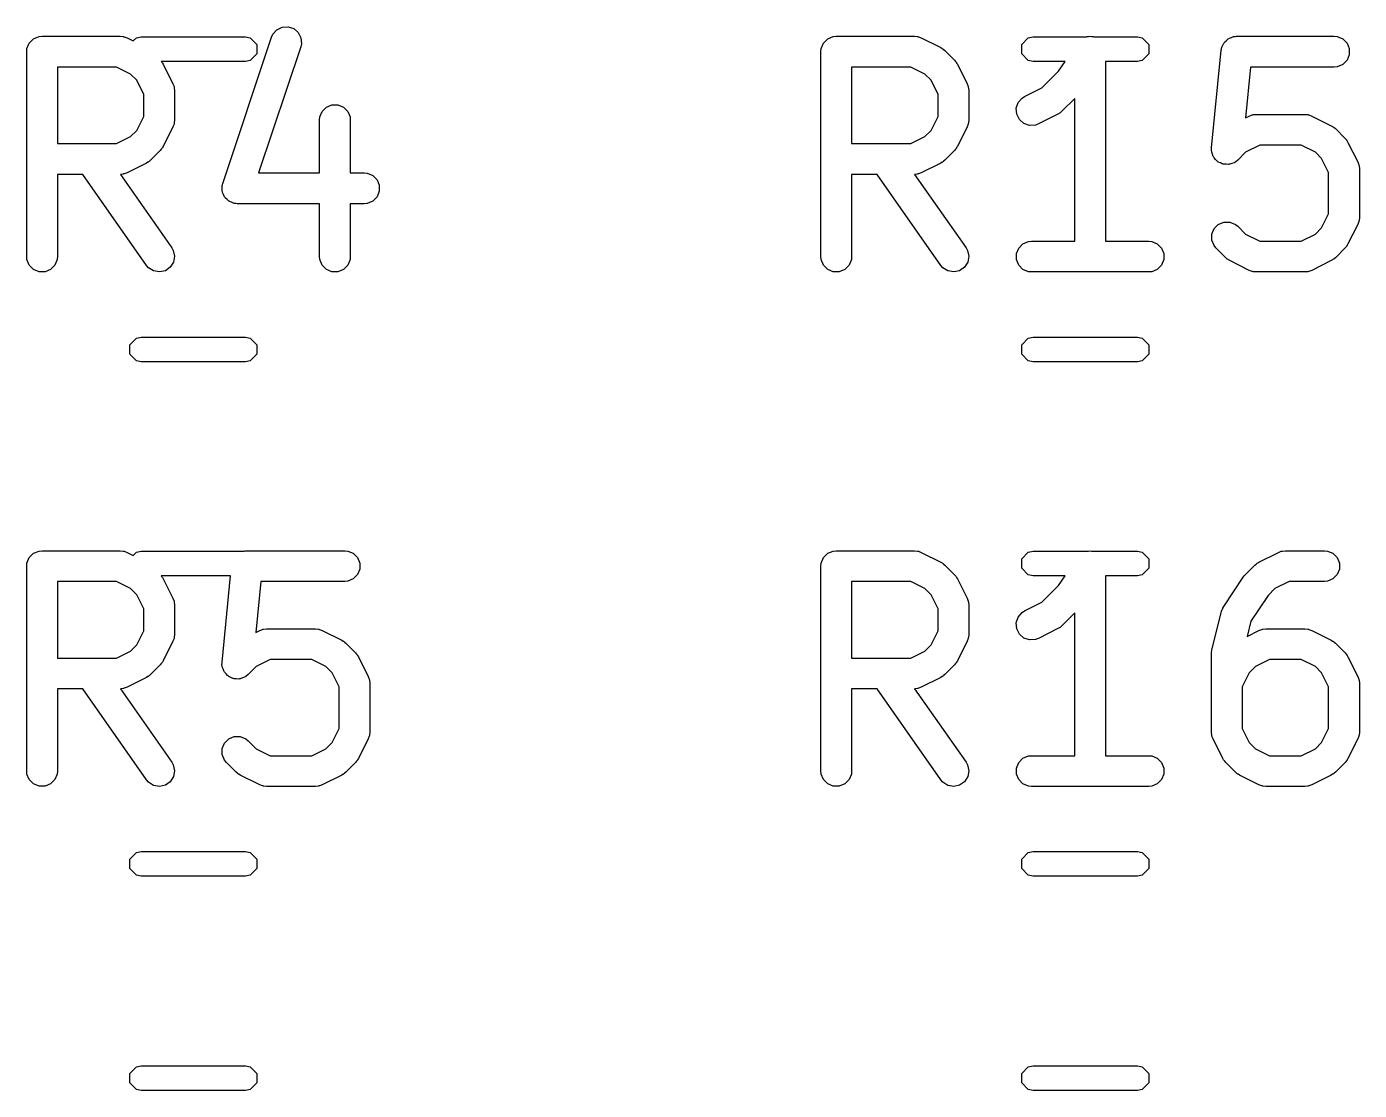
# Model space of a CAD drawing. Header units: inches. Extents: x 5.9 to 18, y -6.3 to -1.5.
# Drawn here: x 8.6894 to 8.9454, y -3.1859 to -2.9816 of the extents above; entities that cross this region are included whole.
import ezdxf

# ---------------------------------------------------------------- set-up
doc = ezdxf.new("R2010")
doc.units = ezdxf.units.IN
doc.header["$MEASUREMENT"] = 0
doc.layers.add('F.Silkscreen', color=41, linetype='CONTINUOUS', true_color=0xf2eda1)

msp = doc.modelspace()

# ---------------------------------------------------------------- linework, layer by layer
at = {"layer": 'F.Silkscreen', "linetype": 'CONTINUOUS'}
for p, q in [((8.69076, -2.98396), (8.69182, -2.98351)), ((8.69182, -2.98351), (8.6924, -2.98346)), ((8.6924, -2.98346), (8.7074, -2.98346)), ((8.7074, -2.98346), (8.70797, -2.98351)), ((8.70797, -2.98351), (8.70807, -2.98355)), ((8.70807, -2.98355), (8.70818, -2.98356)), ((8.70818, -2.98356), (8.70872, -2.98377)), ((8.70872, -2.98377), (8.7099, -2.98436)), ((8.7099, -2.98436), (8.71052, -2.98374)), ((8.71052, -2.98374), (8.71143, -2.98356)), ((8.71143, -2.98356), (8.73149, -2.98356)), ((8.72709, -3.01172), (8.73647, -2.9836)), ((8.73149, -2.98356), (8.73239, -2.98374)), ((8.73239, -2.98374), (8.73367, -2.98502)), ((8.73647, -2.9836), (8.7367, -2.98307)), ((8.7367, -2.98307), (8.73746, -2.9822)), ((8.73746, -2.9822), (8.73849, -2.98169)), ((8.73849, -2.98169), (8.73964, -2.98161)), ((8.73964, -2.98161), (8.74073, -2.98197)), ((8.74073, -2.98197), (8.7416, -2.98273)), ((8.7416, -2.98273), (8.74211, -2.98376)), ((8.74211, -2.98376), (8.7422, -2.9849)), ((8.84327, -2.98396), (8.84433, -2.98351)), ((8.84433, -2.98351), (8.84491, -2.98346)), ((8.84491, -2.98346), (8.85991, -2.98346)), ((8.85991, -2.98346), (8.86048, -2.98351)), ((8.86048, -2.98351), (8.86058, -2.98355)), ((8.86058, -2.98355), (8.86069, -2.98356)), ((8.86069, -2.98356), (8.86123, -2.98377)), ((8.86123, -2.98377), (8.86498, -2.98564)), ((8.88051, -2.98502), (8.88178, -2.98374)), ((8.88178, -2.98374), (8.88269, -2.98356)), ((8.88269, -2.98356), (8.89296, -2.98356)), ((8.89296, -2.98356), (8.89308, -2.98351)), ((8.89308, -2.98351), (8.89337, -2.98351)), ((8.89337, -2.98351), (8.89365, -2.98346)), ((8.89365, -2.98346), (8.89394, -2.98351)), ((8.89394, -2.98351), (8.89423, -2.98351)), ((8.89423, -2.98351), (8.89435, -2.98356)), ((8.89435, -2.98356), (8.90275, -2.98356)), ((8.90275, -2.98356), (8.90365, -2.98374)), ((8.90365, -2.98374), (8.90493, -2.98502)), ((8.92027, -2.9839), (8.92039, -2.9838)), ((8.92039, -2.9838), (8.9208, -2.98368)), ((8.9208, -2.98368), (8.9212, -2.98351)), ((8.9212, -2.98351), (8.92142, -2.98349)), ((8.92142, -2.98349), (8.92149, -2.98347)), ((8.92149, -2.98347), (8.92156, -2.98348)), ((8.92156, -2.98348), (8.92178, -2.98346)), ((8.92178, -2.98346), (8.94052, -2.98346)), ((8.94052, -2.98346), (8.9411, -2.98351)), ((8.9411, -2.98351), (8.94216, -2.98396)), ((8.68945, -2.98641), (8.6895, -2.98583)), ((8.68945, -3.02578), (8.68945, -2.98641)), ((8.6895, -2.98583), (8.68994, -2.98477)), ((8.68994, -2.98477), (8.69076, -2.98396)), ((8.73367, -2.98502), (8.73367, -2.98683)), ((8.74207, -2.98547), (8.73399, -3.0097)), ((8.7422, -2.9849), (8.74207, -2.98547)), ((8.84196, -2.98641), (8.84201, -2.98583)), ((8.84196, -3.02578), (8.84196, -2.98641)), ((8.84201, -2.98583), (8.84245, -2.98477)), ((8.84245, -2.98477), (8.84327, -2.98396)), ((8.86498, -2.98564), (8.86523, -2.9858)), ((8.86523, -2.9858), (8.8653, -2.98583)), ((8.8653, -2.98583), (8.86538, -2.9859)), ((8.86538, -2.9859), (8.86547, -2.98595)), ((8.86547, -2.98595), (8.86552, -2.98601)), ((8.86552, -2.98601), (8.86575, -2.9862)), ((8.86575, -2.9862), (8.86762, -2.98807)), ((8.88051, -2.98683), (8.88051, -2.98502)), ((8.90493, -2.98502), (8.90493, -2.98683)), ((8.91696, -3.00486), (8.91884, -2.98612)), ((8.91884, -2.98612), (8.91888, -2.98591)), ((8.91888, -2.98583), (8.91891, -2.98577)), ((8.91888, -2.98591), (8.91888, -2.98583)), ((8.91891, -2.98577), (8.91895, -2.98555)), ((8.91895, -2.98555), (8.91916, -2.98517)), ((8.91916, -2.98517), (8.91932, -2.98477)), ((8.91932, -2.98477), (8.91943, -2.98466)), ((8.91943, -2.98466), (8.9195, -2.98453)), ((8.9195, -2.98453), (8.91983, -2.98426)), ((8.91983, -2.98426), (8.92013, -2.98396)), ((8.92013, -2.98396), (8.92027, -2.9839)), ((8.94216, -2.98396), (8.94298, -2.98477)), ((8.94298, -2.98477), (8.94342, -2.98583)), ((8.94342, -2.98583), (8.94342, -2.98699)), ((8.73149, -2.98829), (8.71529, -2.98829)), ((8.71529, -2.98829), (8.71529, -2.9883)), ((8.71529, -2.9883), (8.71535, -2.98835)), ((8.71535, -2.98835), (8.71541, -2.98844)), ((8.71541, -2.98844), (8.71548, -2.98852)), ((8.71548, -2.98852), (8.71551, -2.98859)), ((8.71551, -2.98859), (8.71566, -2.98884)), ((8.71566, -2.98884), (8.71754, -2.99259)), ((8.73239, -2.98811), (8.73149, -2.98829)), ((8.73367, -2.98683), (8.73239, -2.98811)), ((8.86762, -2.98807), (8.86781, -2.9883)), ((8.86781, -2.9883), (8.86787, -2.98835)), ((8.86787, -2.98835), (8.86792, -2.98844)), ((8.86792, -2.98844), (8.86799, -2.98852)), ((8.86799, -2.98852), (8.86802, -2.98859)), ((8.86802, -2.98859), (8.86817, -2.98884)), ((8.86817, -2.98884), (8.87005, -2.99259)), ((8.88178, -2.98811), (8.88051, -2.98683)), ((8.88269, -2.98829), (8.88178, -2.98811)), ((8.88885, -2.98829), (8.88269, -2.98829)), ((8.88761, -2.99015), (8.88885, -2.98829)), ((8.90275, -2.98829), (8.89661, -2.98829)), ((8.89661, -2.98829), (8.89661, -3.02283)), ((8.90365, -2.98811), (8.90275, -2.98829)), ((8.90493, -2.98683), (8.90365, -2.98811)), ((8.94216, -2.98887), (8.9411, -2.98931)), ((8.94298, -2.98805), (8.94216, -2.98887)), ((8.94342, -2.98699), (8.94298, -2.98805)), ((8.7067, -2.98936), (8.69535, -2.98936)), ((8.69535, -2.98936), (8.69535, -3.00408)), ((8.7094, -2.99071), (8.7067, -2.98936)), ((8.71059, -2.99191), (8.7094, -2.99071)), ((8.85921, -2.98936), (8.84786, -2.98936)), ((8.84786, -2.98936), (8.84786, -3.00408)), ((8.86191, -2.99071), (8.85921, -2.98936)), ((8.86311, -2.99191), (8.86191, -2.99071)), ((8.88441, -2.99336), (8.88761, -2.99015)), ((8.92445, -2.98936), (8.92347, -2.99913)), ((8.94052, -2.98936), (8.92445, -2.98936)), ((8.9411, -2.98931), (8.94052, -2.98936)), ((8.71194, -2.99461), (8.71059, -2.99191)), ((8.71754, -2.99259), (8.71774, -2.99313)), ((8.71774, -2.99313), (8.71775, -2.99324)), ((8.71775, -2.99324), (8.71779, -2.99333)), ((8.71779, -2.99333), (8.71785, -2.99391)), ((8.71785, -2.99391), (8.71785, -2.99953)), ((8.86445, -2.99461), (8.86311, -2.99191)), ((8.87005, -2.99259), (8.87026, -2.99313)), ((8.87026, -2.99313), (8.87026, -2.99324)), ((8.87026, -2.99324), (8.8703, -2.99333)), ((8.8703, -2.99333), (8.87036, -2.99391)), ((8.87036, -2.99391), (8.87036, -2.99953)), ((8.88108, -2.99502), (8.88441, -2.99336)), ((8.71194, -2.99884), (8.71194, -2.99461)), ((8.747, -2.99708), (8.74806, -2.99664)), ((8.74806, -2.99664), (8.74922, -2.99664)), ((8.74922, -2.99664), (8.75028, -2.99708)), ((8.86445, -2.99884), (8.86445, -2.99461)), ((8.87948, -2.99729), (8.87984, -2.9962)), ((8.87984, -2.9962), (8.88059, -2.99533)), ((8.88059, -2.99533), (8.88108, -2.99502)), ((8.8907, -2.99541), (8.88824, -2.99787)), ((8.8907, -3.02283), (8.8907, -2.99541)), ((8.71059, -3.00153), (8.71194, -2.99884)), ((8.74569, -2.99953), (8.74574, -2.99896)), ((8.74574, -2.99896), (8.74619, -2.99789)), ((8.74619, -2.99789), (8.747, -2.99708)), ((8.75028, -2.99708), (8.7511, -2.99789)), ((8.7511, -2.99789), (8.75154, -2.99896)), ((8.75154, -2.99896), (8.75159, -2.99953)), ((8.86311, -3.00153), (8.86445, -2.99884)), ((8.87956, -2.99844), (8.87948, -2.99729)), ((8.88007, -2.99947), (8.87956, -2.99844)), ((8.88748, -2.99843), (8.88373, -3.0003)), ((8.88772, -2.99827), (8.88748, -2.99843)), ((8.8878, -2.99824), (8.88772, -2.99827)), ((8.88788, -2.99817), (8.8878, -2.99824)), ((8.88797, -2.99812), (8.88788, -2.99817)), ((8.88802, -2.99806), (8.88797, -2.99812)), ((8.88824, -2.99787), (8.88802, -2.99806)), ((8.92347, -2.99913), (8.9242, -2.99877)), ((8.9242, -2.99877), (8.92474, -2.99856)), ((8.92474, -2.99856), (8.92485, -2.99855)), ((8.92485, -2.99855), (8.92495, -2.99851)), ((8.92495, -2.99851), (8.92552, -2.99846)), ((8.92552, -2.99846), (8.9349, -2.99846)), ((8.9349, -2.99846), (8.93547, -2.99851)), ((8.93547, -2.99851), (8.93557, -2.99855)), ((8.93557, -2.99855), (8.93568, -2.99856)), ((8.93568, -2.99856), (8.93622, -2.99877)), ((8.93622, -2.99877), (8.93997, -3.00064)), ((8.7094, -3.00273), (8.71059, -3.00153)), ((8.71754, -3.00085), (8.71566, -3.0046)), ((8.71774, -3.00031), (8.71754, -3.00085)), ((8.71775, -3.00021), (8.71774, -3.00031)), ((8.71779, -3.00011), (8.71775, -3.00021)), ((8.71785, -2.99953), (8.71779, -3.00011)), ((8.74569, -3.0097), (8.74569, -2.99953)), ((8.75159, -2.99953), (8.75159, -3.0097)), ((8.86191, -3.00273), (8.86311, -3.00153)), ((8.87005, -3.00085), (8.86817, -3.0046)), ((8.87026, -3.00031), (8.87005, -3.00085)), ((8.8703, -3.00011), (8.87026, -3.00021)), ((8.87026, -3.00021), (8.87026, -3.00031)), ((8.87036, -2.99953), (8.8703, -3.00011)), ((8.88094, -3.00022), (8.88007, -2.99947)), ((8.88204, -3.00059), (8.88094, -3.00022)), ((8.88319, -3.00051), (8.88204, -3.00059)), ((8.88373, -3.0003), (8.88319, -3.00051)), ((8.93997, -3.00064), (8.94022, -3.0008)), ((8.94022, -3.0008), (8.94029, -3.00083)), ((8.94029, -3.00083), (8.94037, -3.00089)), ((8.94037, -3.00089), (8.94046, -3.00095)), ((8.94046, -3.00095), (8.94051, -3.00101)), ((8.94051, -3.00101), (8.94074, -3.0012)), ((8.94074, -3.0012), (8.94261, -3.00307)), ((8.69535, -3.00408), (8.7067, -3.00408)), ((8.7067, -3.00408), (8.7094, -3.00273)), ((8.84786, -3.00408), (8.85921, -3.00408)), ((8.85921, -3.00408), (8.86191, -3.00273)), ((8.94261, -3.00307), (8.9428, -3.0033)), ((8.9428, -3.0033), (8.94286, -3.00335)), ((8.94286, -3.00335), (8.94291, -3.00344)), ((8.94291, -3.00344), (8.94298, -3.00352)), ((8.94298, -3.00352), (8.94301, -3.00359)), ((8.94301, -3.00359), (8.94316, -3.00384)), ((8.94316, -3.00384), (8.94504, -3.00759)), ((8.71511, -3.00537), (8.71323, -3.00725)), ((8.71529, -3.00514), (8.71511, -3.00537)), ((8.71535, -3.00509), (8.71529, -3.00514)), ((8.71541, -3.005), (8.71535, -3.00509)), ((8.71548, -3.00492), (8.71541, -3.005)), ((8.71551, -3.00485), (8.71548, -3.00492)), ((8.71566, -3.0046), (8.71551, -3.00485)), ((8.86762, -3.00537), (8.86575, -3.00725)), ((8.86781, -3.00514), (8.86762, -3.00537)), ((8.86787, -3.00509), (8.86781, -3.00514)), ((8.86792, -3.005), (8.86787, -3.00509)), ((8.86799, -3.00492), (8.86792, -3.005)), ((8.86802, -3.00485), (8.86799, -3.00492)), ((8.86817, -3.0046), (8.86802, -3.00485)), ((8.91696, -3.00544), (8.91696, -3.00486)), ((8.917, -3.00559), (8.91696, -3.00544)), ((8.917, -3.00573), (8.917, -3.00559)), ((8.91717, -3.00613), (8.917, -3.00573)), ((8.91729, -3.00655), (8.91717, -3.00613)), ((8.91739, -3.00666), (8.91729, -3.00655)), ((8.91745, -3.0068), (8.91739, -3.00666)), ((8.91775, -3.0071), (8.91745, -3.0068)), ((8.92352, -3.00571), (8.92199, -3.00725)), ((8.92622, -3.00436), (8.92352, -3.00571)), ((8.9342, -3.00436), (8.92622, -3.00436)), ((8.9369, -3.00571), (8.9342, -3.00436)), ((8.9381, -3.00691), (8.9369, -3.00571)), ((8.71247, -3.0078), (8.70872, -3.00967)), ((8.71271, -3.00764), (8.71247, -3.0078)), ((8.71279, -3.00761), (8.71271, -3.00764)), ((8.71287, -3.00755), (8.71279, -3.00761)), ((8.71296, -3.00749), (8.71287, -3.00755)), ((8.71301, -3.00743), (8.71296, -3.00749)), ((8.71323, -3.00725), (8.71301, -3.00743)), ((8.86498, -3.0078), (8.86123, -3.00967)), ((8.86523, -3.00764), (8.86498, -3.0078)), ((8.8653, -3.00761), (8.86523, -3.00764)), ((8.86538, -3.00755), (8.8653, -3.00761)), ((8.86547, -3.00749), (8.86538, -3.00755)), ((8.86552, -3.00743), (8.86547, -3.00749)), ((8.86575, -3.00725), (8.86552, -3.00743)), ((8.91802, -3.00744), (8.91775, -3.0071)), ((8.91815, -3.00751), (8.91802, -3.00744)), ((8.91826, -3.00761), (8.91815, -3.00751)), ((8.91866, -3.00778), (8.91826, -3.00761)), ((8.91904, -3.00798), (8.91866, -3.00778)), ((8.91919, -3.008), (8.91904, -3.00798)), ((8.91932, -3.00805), (8.91919, -3.008)), ((8.91976, -3.00805), (8.91932, -3.00805)), ((8.92019, -3.0081), (8.91976, -3.00805)), ((8.92033, -3.00805), (8.92019, -3.0081)), ((8.92048, -3.00805), (8.92033, -3.00805)), ((8.92088, -3.00789), (8.92048, -3.00805)), ((8.92129, -3.00776), (8.92088, -3.00789)), ((8.9214, -3.00767), (8.92129, -3.00776)), ((8.92154, -3.00761), (8.9214, -3.00767)), ((8.92199, -3.00725), (8.92154, -3.00761)), ((8.93945, -3.0096), (8.9381, -3.00691)), ((8.94504, -3.00759), (8.94525, -3.00813)), ((8.94525, -3.00813), (8.94525, -3.00823)), ((8.94525, -3.00823), (8.94529, -3.00833)), ((8.94529, -3.00833), (8.94535, -3.00891)), ((8.94535, -3.00891), (8.94535, -3.01828)), ((8.70023, -3.00999), (8.69535, -3.00999)), ((8.69535, -3.00999), (8.69535, -3.02578)), ((8.71248, -3.02747), (8.70023, -3.00999)), ((8.70797, -3.00993), (8.70744, -3.00998)), ((8.70744, -3.00998), (8.71731, -3.02409)), ((8.70807, -3.00989), (8.70797, -3.00993)), ((8.70818, -3.00988), (8.70807, -3.00989)), ((8.70872, -3.00967), (8.70818, -3.00988)), ((8.72703, -3.01201), (8.72709, -3.01172)), ((8.73399, -3.0097), (8.74569, -3.0097)), ((8.75159, -3.0097), (8.75427, -3.0097)), ((8.75427, -3.0097), (8.75484, -3.00976)), ((8.75484, -3.00976), (8.75591, -3.0102)), ((8.75591, -3.0102), (8.75672, -3.01102)), ((8.75672, -3.01102), (8.75716, -3.01208)), ((8.85275, -3.00999), (8.84786, -3.00999)), ((8.84786, -3.00999), (8.84786, -3.02578)), ((8.86499, -3.02747), (8.85275, -3.00999)), ((8.86048, -3.00993), (8.85995, -3.00998)), ((8.85995, -3.00998), (8.86983, -3.02409)), ((8.86058, -3.00989), (8.86048, -3.00993)), ((8.86069, -3.00988), (8.86058, -3.00989)), ((8.86123, -3.00967), (8.86069, -3.00988)), ((8.93945, -3.01758), (8.93945, -3.0096)), ((8.72696, -3.01229), (8.727, -3.01214)), ((8.727, -3.01276), (8.72696, -3.01229)), ((8.727, -3.01208), (8.72703, -3.01201)), ((8.727, -3.01214), (8.727, -3.01208)), ((8.727, -3.01323), (8.727, -3.01276)), ((8.72704, -3.01333), (8.727, -3.01323)), ((8.72705, -3.01344), (8.72704, -3.01333)), ((8.72726, -3.01386), (8.72705, -3.01344)), ((8.72744, -3.0143), (8.72726, -3.01386)), ((8.72751, -3.01437), (8.72744, -3.0143)), ((8.72756, -3.01447), (8.72751, -3.01437)), ((8.72792, -3.01478), (8.72756, -3.01447)), ((8.75672, -3.0143), (8.75591, -3.01511)), ((8.75716, -3.01323), (8.75672, -3.0143)), ((8.75716, -3.01208), (8.75716, -3.01323)), ((8.72825, -3.01511), (8.72792, -3.01478)), ((8.72835, -3.01515), (8.72825, -3.01511)), ((8.72843, -3.01522), (8.72835, -3.01515)), ((8.72888, -3.01537), (8.72843, -3.01522)), ((8.72932, -3.01555), (8.72888, -3.01537)), ((8.72947, -3.01557), (8.72932, -3.01555)), ((8.72952, -3.01559), (8.72947, -3.01557)), ((8.7296, -3.01558), (8.72952, -3.01559)), ((8.72989, -3.01561), (8.7296, -3.01558)), ((8.74569, -3.01561), (8.72989, -3.01561)), ((8.74569, -3.02578), (8.74569, -3.01561)), ((8.75427, -3.01561), (8.75159, -3.01561)), ((8.75159, -3.01561), (8.75159, -3.02578)), ((8.75484, -3.01555), (8.75427, -3.01561)), ((8.75591, -3.01511), (8.75484, -3.01555)), ((8.91745, -3.02039), (8.91826, -3.01958)), ((8.91826, -3.01958), (8.91932, -3.01913)), ((8.91932, -3.01913), (8.92048, -3.01913)), ((8.92048, -3.01913), (8.92154, -3.01958)), ((8.92154, -3.01958), (8.92199, -3.01994)), ((8.9381, -3.02028), (8.93945, -3.01758)), ((8.94504, -3.0196), (8.94316, -3.02335)), ((8.94525, -3.01906), (8.94504, -3.0196)), ((8.94529, -3.01886), (8.94525, -3.01896)), ((8.94525, -3.01896), (8.94525, -3.01906)), ((8.94535, -3.01828), (8.94529, -3.01886)), ((8.917, -3.02145), (8.91745, -3.02039)), ((8.917, -3.02261), (8.917, -3.02145)), ((8.92199, -3.01994), (8.92352, -3.02148)), ((8.92352, -3.02148), (8.92622, -3.02283)), ((8.9342, -3.02283), (8.9369, -3.02148)), ((8.9369, -3.02148), (8.9381, -3.02028)), ((8.71731, -3.02409), (8.7176, -3.02459)), ((8.7176, -3.02459), (8.71785, -3.02572)), ((8.86983, -3.02409), (8.87011, -3.02459)), ((8.87011, -3.02459), (8.87036, -3.02572)), ((8.87951, -3.0252), (8.87995, -3.02414)), ((8.87995, -3.02414), (8.88076, -3.02333)), ((8.88076, -3.02333), (8.88183, -3.02288)), ((8.88183, -3.02288), (8.88241, -3.02283)), ((8.88241, -3.02283), (8.8907, -3.02283)), ((8.89661, -3.02283), (8.9049, -3.02283)), ((8.9049, -3.02283), (8.90548, -3.02288)), ((8.90548, -3.02288), (8.90654, -3.02333)), ((8.90654, -3.02333), (8.90736, -3.02414)), ((8.90736, -3.02414), (8.9078, -3.0252)), ((8.91745, -3.02367), (8.917, -3.02261)), ((8.91781, -3.02412), (8.91745, -3.02367)), ((8.91969, -3.02599), (8.91781, -3.02412)), ((8.92622, -3.02283), (8.9342, -3.02283)), ((8.94261, -3.02412), (8.94074, -3.02599)), ((8.9428, -3.02389), (8.94261, -3.02412)), ((8.94286, -3.02384), (8.9428, -3.02389)), ((8.94291, -3.02375), (8.94286, -3.02384)), ((8.94298, -3.02367), (8.94291, -3.02375)), ((8.94301, -3.0236), (8.94298, -3.02367)), ((8.94316, -3.02335), (8.94301, -3.0236)), ((8.6895, -3.02636), (8.68945, -3.02578)), ((8.68994, -3.02742), (8.6895, -3.02636)), ((8.69529, -3.02636), (8.69485, -3.02742)), ((8.69535, -3.02578), (8.69529, -3.02636)), ((8.71765, -3.02685), (8.71703, -3.02782)), ((8.71785, -3.02572), (8.71765, -3.02685)), ((8.74574, -3.02636), (8.74569, -3.02578)), ((8.74619, -3.02742), (8.74574, -3.02636)), ((8.75154, -3.02636), (8.7511, -3.02742)), ((8.75159, -3.02578), (8.75154, -3.02636)), ((8.84201, -3.02636), (8.84196, -3.02578)), ((8.84245, -3.02742), (8.84201, -3.02636)), ((8.84781, -3.02636), (8.84737, -3.02742)), ((8.84786, -3.02578), (8.84781, -3.02636)), ((8.87016, -3.02685), (8.86954, -3.02782)), ((8.87036, -3.02572), (8.87016, -3.02685)), ((8.87951, -3.02636), (8.87951, -3.0252)), ((8.87995, -3.02742), (8.87951, -3.02636)), ((8.9078, -3.02636), (8.90736, -3.02742)), ((8.9078, -3.0252), (8.9078, -3.02636)), ((8.91991, -3.02618), (8.91969, -3.02599)), ((8.91996, -3.02624), (8.91991, -3.02618)), ((8.92005, -3.02629), (8.91996, -3.02624)), ((8.92013, -3.02636), (8.92005, -3.02629)), ((8.92021, -3.02639), (8.92013, -3.02636)), ((8.92045, -3.02655), (8.92021, -3.02639)), ((8.9242, -3.02842), (8.92045, -3.02655)), ((8.93997, -3.02655), (8.93622, -3.02842)), ((8.94022, -3.02639), (8.93997, -3.02655)), ((8.94029, -3.02636), (8.94022, -3.02639)), ((8.94037, -3.02629), (8.94029, -3.02636)), ((8.94046, -3.02624), (8.94037, -3.02629)), ((8.94051, -3.02618), (8.94046, -3.02624)), ((8.94074, -3.02599), (8.94051, -3.02618)), ((8.69076, -3.02824), (8.68994, -3.02742)), ((8.69182, -3.02868), (8.69076, -3.02824)), ((8.69297, -3.02868), (8.69182, -3.02868)), ((8.69404, -3.02824), (8.69297, -3.02868)), ((8.69485, -3.02742), (8.69404, -3.02824)), ((8.71285, -3.02791), (8.71248, -3.02747)), ((8.71382, -3.02853), (8.71285, -3.02791)), ((8.71496, -3.02873), (8.71382, -3.02853)), ((8.71608, -3.02848), (8.71496, -3.02873)), ((8.71703, -3.02782), (8.71608, -3.02848)), ((8.747, -3.02824), (8.74619, -3.02742)), ((8.74806, -3.02868), (8.747, -3.02824)), ((8.74922, -3.02868), (8.74806, -3.02868)), ((8.75028, -3.02824), (8.74922, -3.02868)), ((8.7511, -3.02742), (8.75028, -3.02824)), ((8.84327, -3.02824), (8.84245, -3.02742)), ((8.84433, -3.02868), (8.84327, -3.02824)), ((8.84549, -3.02868), (8.84433, -3.02868)), ((8.84655, -3.02824), (8.84549, -3.02868)), ((8.84737, -3.02742), (8.84655, -3.02824)), ((8.86537, -3.02791), (8.86499, -3.02747)), ((8.86634, -3.02853), (8.86537, -3.02791)), ((8.86747, -3.02873), (8.86634, -3.02853)), ((8.8686, -3.02848), (8.86747, -3.02873)), ((8.86954, -3.02782), (8.8686, -3.02848)), ((8.88076, -3.02824), (8.87995, -3.02742)), ((8.88183, -3.02868), (8.88076, -3.02824)), ((8.88241, -3.02873), (8.88183, -3.02868)), ((8.9049, -3.02873), (8.88241, -3.02873)), ((8.90548, -3.02868), (8.9049, -3.02873)), ((8.90654, -3.02824), (8.90548, -3.02868)), ((8.90736, -3.02742), (8.90654, -3.02824)), ((8.92474, -3.02863), (8.9242, -3.02842)), ((8.92485, -3.02864), (8.92474, -3.02863)), ((8.92495, -3.02868), (8.92485, -3.02864)), ((8.92552, -3.02873), (8.92495, -3.02868)), ((8.9349, -3.02873), (8.92552, -3.02873)), ((8.93547, -3.02868), (8.9349, -3.02873)), ((8.93557, -3.02864), (8.93547, -3.02868)), ((8.93568, -3.02863), (8.93557, -3.02864)), ((8.93622, -3.02842), (8.93568, -3.02863)), ((8.70925, -3.0427), (8.71052, -3.04142)), ((8.70925, -3.04451), (8.70925, -3.0427)), ((8.71052, -3.04142), (8.71143, -3.04124)), ((8.71143, -3.04124), (8.73149, -3.04124)), ((8.73149, -3.04124), (8.73239, -3.04142)), ((8.73239, -3.04142), (8.73367, -3.0427)), ((8.73367, -3.0427), (8.73367, -3.04451)), ((8.88051, -3.0427), (8.88178, -3.04142)), ((8.88051, -3.04451), (8.88051, -3.0427)), ((8.88178, -3.04142), (8.88269, -3.04124)), ((8.88269, -3.04124), (8.90275, -3.04124)), ((8.90275, -3.04124), (8.90365, -3.04142)), ((8.90365, -3.04142), (8.90493, -3.0427)), ((8.90493, -3.0427), (8.90493, -3.04451)), ((8.71052, -3.04578), (8.70925, -3.04451)), ((8.73367, -3.04451), (8.73239, -3.04578)), ((8.88178, -3.04578), (8.88051, -3.04451)), ((8.90493, -3.04451), (8.90365, -3.04578)), ((8.71143, -3.04596), (8.71052, -3.04578)), ((8.73149, -3.04596), (8.71143, -3.04596)), ((8.73239, -3.04578), (8.73149, -3.04596)), ((8.88269, -3.04596), (8.88178, -3.04578)), ((8.90275, -3.04596), (8.88269, -3.04596)), ((8.90365, -3.04578), (8.90275, -3.04596)), ((8.6895, -3.08465), (8.68994, -3.08359)), ((8.68994, -3.08359), (8.69076, -3.08277)), ((8.69076, -3.08277), (8.69182, -3.08233)), ((8.69182, -3.08233), (8.6924, -3.08228)), ((8.6924, -3.08228), (8.7074, -3.08228)), ((8.7074, -3.08228), (8.70797, -3.08233)), ((8.70797, -3.08233), (8.70807, -3.08237)), ((8.70807, -3.08237), (8.70818, -3.08238)), ((8.70818, -3.08238), (8.70872, -3.08259)), ((8.70872, -3.08259), (8.7099, -3.08318)), ((8.7099, -3.08318), (8.71052, -3.08256)), ((8.71052, -3.08256), (8.71143, -3.08238)), ((8.71143, -3.08238), (8.73107, -3.08238)), ((8.73107, -3.08238), (8.73119, -3.08233)), ((8.73119, -3.08233), (8.73141, -3.08231)), ((8.73141, -3.08231), (8.73148, -3.08229)), ((8.73148, -3.08229), (8.73155, -3.0823)), ((8.73155, -3.0823), (8.73177, -3.08228)), ((8.73177, -3.08228), (8.75052, -3.08228)), ((8.75052, -3.08228), (8.75109, -3.08233)), ((8.75109, -3.08233), (8.75216, -3.08277)), ((8.75216, -3.08277), (8.75297, -3.08359)), ((8.75297, -3.08359), (8.75341, -3.08465)), ((8.84201, -3.08465), (8.84245, -3.08359)), ((8.84245, -3.08359), (8.84327, -3.08277)), ((8.84327, -3.08277), (8.84433, -3.08233)), ((8.84433, -3.08233), (8.84491, -3.08228)), ((8.84491, -3.08228), (8.85991, -3.08228)), ((8.85991, -3.08228), (8.86048, -3.08233)), ((8.86048, -3.08233), (8.86058, -3.08237)), ((8.86058, -3.08237), (8.86069, -3.08238)), ((8.86069, -3.08238), (8.86123, -3.08259)), ((8.86123, -3.08259), (8.86498, -3.08446)), ((8.88051, -3.08384), (8.88178, -3.08256)), ((8.88178, -3.08256), (8.88269, -3.08238)), ((8.88269, -3.08238), (8.89296, -3.08238)), ((8.89296, -3.08238), (8.89308, -3.08233)), ((8.89308, -3.08233), (8.89337, -3.08233)), ((8.89337, -3.08233), (8.89365, -3.08228)), ((8.89365, -3.08228), (8.89394, -3.08233)), ((8.89394, -3.08233), (8.89423, -3.08233)), ((8.89423, -3.08233), (8.89435, -3.08238)), ((8.89435, -3.08238), (8.90275, -3.08238)), ((8.90275, -3.08238), (8.90365, -3.08256)), ((8.90365, -3.08256), (8.90493, -3.08384)), ((8.92608, -3.08446), (8.92983, -3.08259)), ((8.92983, -3.08259), (8.93037, -3.08238)), ((8.93037, -3.08238), (8.93048, -3.08237)), ((8.93048, -3.08237), (8.93057, -3.08233)), ((8.93057, -3.08233), (8.93115, -3.08228)), ((8.93115, -3.08228), (8.93865, -3.08228)), ((8.93865, -3.08228), (8.93922, -3.08233)), ((8.93922, -3.08233), (8.94029, -3.08277)), ((8.94029, -3.08277), (8.9411, -3.08359)), ((8.9411, -3.08359), (8.94154, -3.08465)), ((8.68945, -3.08523), (8.6895, -3.08465)), ((8.68945, -3.1246), (8.68945, -3.08523)), ((8.75341, -3.08581), (8.75297, -3.08687)), ((8.75341, -3.08465), (8.75341, -3.08581)), ((8.84196, -3.08523), (8.84201, -3.08465)), ((8.84196, -3.1246), (8.84196, -3.08523)), ((8.86498, -3.08446), (8.86523, -3.08462)), ((8.86523, -3.08462), (8.8653, -3.08465)), ((8.8653, -3.08465), (8.86538, -3.08472)), ((8.86538, -3.08472), (8.86547, -3.08477)), ((8.86547, -3.08477), (8.86552, -3.08483)), ((8.86552, -3.08483), (8.86575, -3.08502)), ((8.86575, -3.08502), (8.86762, -3.08689)), ((8.88051, -3.08565), (8.88051, -3.08384)), ((8.88178, -3.08693), (8.88051, -3.08565)), ((8.90493, -3.08565), (8.90365, -3.08693)), ((8.90493, -3.08384), (8.90493, -3.08565)), ((8.92344, -3.08689), (8.92531, -3.08502)), ((8.92531, -3.08502), (8.92554, -3.08483)), ((8.92554, -3.08483), (8.92559, -3.08477)), ((8.92559, -3.08477), (8.92568, -3.08472)), ((8.92568, -3.08472), (8.92576, -3.08465)), ((8.92576, -3.08465), (8.92583, -3.08462)), ((8.92583, -3.08462), (8.92608, -3.08446)), ((8.94154, -3.08581), (8.9411, -3.08687)), ((8.94154, -3.08465), (8.94154, -3.08581)), ((8.7067, -3.08818), (8.69535, -3.08818)), ((8.69535, -3.08818), (8.69535, -3.1029)), ((8.7094, -3.08953), (8.7067, -3.08818)), ((8.72861, -3.08711), (8.71529, -3.08711)), ((8.71529, -3.08711), (8.71529, -3.08712)), ((8.71529, -3.08712), (8.71535, -3.08717)), ((8.71535, -3.08717), (8.71541, -3.08726)), ((8.71541, -3.08726), (8.71548, -3.08734)), ((8.71548, -3.08734), (8.71551, -3.08741)), ((8.71551, -3.08741), (8.71566, -3.08766)), ((8.71566, -3.08766), (8.71754, -3.09141)), ((8.72696, -3.10368), (8.72861, -3.08711)), ((8.73444, -3.08818), (8.73346, -3.09795)), ((8.75052, -3.08818), (8.73444, -3.08818)), ((8.75109, -3.08813), (8.75052, -3.08818)), ((8.75216, -3.08768), (8.75109, -3.08813)), ((8.75297, -3.08687), (8.75216, -3.08768)), ((8.85921, -3.08818), (8.84786, -3.08818)), ((8.84786, -3.08818), (8.84786, -3.1029)), ((8.86191, -3.08953), (8.85921, -3.08818)), ((8.86762, -3.08689), (8.86781, -3.08712)), ((8.86781, -3.08712), (8.86787, -3.08717)), ((8.86787, -3.08717), (8.86792, -3.08726)), ((8.86792, -3.08726), (8.86799, -3.08734)), ((8.86799, -3.08734), (8.86802, -3.08741)), ((8.86802, -3.08741), (8.86817, -3.08766)), ((8.86817, -3.08766), (8.87005, -3.09141)), ((8.88269, -3.08711), (8.88178, -3.08693)), ((8.88885, -3.08711), (8.88269, -3.08711)), ((8.88761, -3.08897), (8.88885, -3.08711)), ((8.90275, -3.08711), (8.89661, -3.08711)), ((8.89661, -3.08711), (8.89661, -3.12165)), ((8.90365, -3.08693), (8.90275, -3.08711)), ((8.91932, -3.09296), (8.92307, -3.08734)), ((8.92307, -3.08734), (8.92325, -3.08712)), ((8.92307, -3.08734), (8.92307, -3.08734)), ((8.92307, -3.08734), (8.92307, -3.08734)), ((8.92325, -3.08712), (8.92343, -3.08689)), ((8.92343, -3.08689), (8.92344, -3.08689)), ((8.92344, -3.08689), (8.92344, -3.08689)), ((8.93185, -3.08818), (8.92915, -3.08953)), ((8.93865, -3.08818), (8.93185, -3.08818)), ((8.93922, -3.08813), (8.93865, -3.08818)), ((8.94029, -3.08768), (8.93922, -3.08813)), ((8.9411, -3.08687), (8.94029, -3.08768)), ((8.71059, -3.09073), (8.7094, -3.08953)), ((8.71194, -3.09343), (8.71059, -3.09073)), ((8.86311, -3.09073), (8.86191, -3.08953)), ((8.86445, -3.09343), (8.86311, -3.09073)), ((8.88441, -3.09218), (8.88761, -3.08897)), ((8.92782, -3.09086), (8.92452, -3.09582)), ((8.92915, -3.08953), (8.92782, -3.09086)), ((8.71194, -3.09766), (8.71194, -3.09343)), ((8.71754, -3.09141), (8.71774, -3.09195)), ((8.71774, -3.09195), (8.71775, -3.09205)), ((8.71775, -3.09205), (8.71779, -3.09215)), ((8.71779, -3.09215), (8.71785, -3.09273)), ((8.71785, -3.09273), (8.71785, -3.09835)), ((8.86445, -3.09766), (8.86445, -3.09343)), ((8.87005, -3.09141), (8.87026, -3.09195)), ((8.87026, -3.09195), (8.87026, -3.09205)), ((8.87026, -3.09205), (8.8703, -3.09215)), ((8.8703, -3.09215), (8.87036, -3.09273)), ((8.87036, -3.09273), (8.87036, -3.09835)), ((8.88059, -3.09415), (8.88108, -3.09384)), ((8.88108, -3.09384), (8.88441, -3.09218)), ((8.91704, -3.10139), (8.91891, -3.09389)), ((8.91891, -3.09389), (8.91903, -3.09355)), ((8.91903, -3.09355), (8.91905, -3.09348)), ((8.91905, -3.09348), (8.91908, -3.09341)), ((8.91908, -3.09341), (8.91911, -3.09334)), ((8.91911, -3.09334), (8.91915, -3.09328)), ((8.91915, -3.09328), (8.91932, -3.09296)), ((8.87948, -3.09611), (8.87984, -3.09502)), ((8.87956, -3.09726), (8.87948, -3.09611)), ((8.87984, -3.09502), (8.88059, -3.09415)), ((8.8907, -3.09423), (8.88824, -3.09669)), ((8.8907, -3.12165), (8.8907, -3.09423)), ((8.92452, -3.09582), (8.92379, -3.09873)), ((8.71059, -3.10035), (8.71194, -3.09766)), ((8.71779, -3.09893), (8.71775, -3.09903)), ((8.71785, -3.09835), (8.71779, -3.09893)), ((8.73346, -3.09795), (8.7342, -3.09759)), ((8.7342, -3.09759), (8.73474, -3.09738)), ((8.73474, -3.09738), (8.73484, -3.09737)), ((8.73484, -3.09737), (8.73494, -3.09733)), ((8.73494, -3.09733), (8.73552, -3.09727)), ((8.73552, -3.09727), (8.74489, -3.09727)), ((8.74489, -3.09727), (8.74547, -3.09733)), ((8.74547, -3.09733), (8.74557, -3.09737)), ((8.74557, -3.09737), (8.74567, -3.09738)), ((8.74567, -3.09738), (8.74621, -3.09759)), ((8.74621, -3.09759), (8.74996, -3.09946)), ((8.86311, -3.10035), (8.86445, -3.09766)), ((8.8703, -3.09893), (8.87026, -3.09903)), ((8.87036, -3.09835), (8.8703, -3.09893)), ((8.88007, -3.09829), (8.87956, -3.09726)), ((8.88094, -3.09904), (8.88007, -3.09829)), ((8.88748, -3.09724), (8.88373, -3.09912)), ((8.88772, -3.09709), (8.88748, -3.09724)), ((8.8878, -3.09706), (8.88772, -3.09709)), ((8.88788, -3.09699), (8.8878, -3.09706)), ((8.88797, -3.09694), (8.88788, -3.09699)), ((8.88802, -3.09688), (8.88797, -3.09694)), ((8.88824, -3.09669), (8.88802, -3.09688)), ((8.92379, -3.09873), (8.92608, -3.09759)), ((8.92608, -3.09759), (8.92662, -3.09738)), ((8.92662, -3.09738), (8.92673, -3.09737)), ((8.92673, -3.09737), (8.92682, -3.09733)), ((8.92682, -3.09733), (8.9274, -3.09727)), ((8.9274, -3.09727), (8.9349, -3.09727)), ((8.9349, -3.09727), (8.93547, -3.09733)), ((8.93547, -3.09733), (8.93557, -3.09737)), ((8.93557, -3.09737), (8.93568, -3.09738)), ((8.93568, -3.09738), (8.93622, -3.09759)), ((8.93622, -3.09759), (8.93997, -3.09946)), ((8.7067, -3.1029), (8.7094, -3.10155)), ((8.7094, -3.10155), (8.71059, -3.10035)), ((8.71754, -3.09967), (8.71566, -3.10342)), ((8.71774, -3.09913), (8.71754, -3.09967)), ((8.71775, -3.09903), (8.71774, -3.09913)), ((8.74996, -3.09946), (8.75021, -3.09962)), ((8.75021, -3.09962), (8.75028, -3.09965)), ((8.75028, -3.09965), (8.75036, -3.09971)), ((8.75036, -3.09971), (8.75045, -3.09977)), ((8.75045, -3.09977), (8.7505, -3.09983)), ((8.7505, -3.09983), (8.75073, -3.10001)), ((8.75073, -3.10001), (8.7526, -3.10189)), ((8.85921, -3.1029), (8.86191, -3.10155)), ((8.86191, -3.10155), (8.86311, -3.10035)), ((8.87005, -3.09967), (8.86817, -3.10342)), ((8.87026, -3.09913), (8.87005, -3.09967)), ((8.87026, -3.09903), (8.87026, -3.09913)), ((8.88204, -3.09941), (8.88094, -3.09904)), ((8.88319, -3.09933), (8.88204, -3.09941)), ((8.88373, -3.09912), (8.88319, -3.09933)), ((8.91698, -3.10174), (8.917, -3.10153)), ((8.917, -3.10153), (8.91702, -3.10149)), ((8.91702, -3.10149), (8.91704, -3.10139)), ((8.93997, -3.09946), (8.94022, -3.09962)), ((8.94022, -3.09962), (8.94029, -3.09965)), ((8.94029, -3.09965), (8.94037, -3.09971)), ((8.94037, -3.09971), (8.94046, -3.09977)), ((8.94046, -3.09977), (8.94051, -3.09983)), ((8.94051, -3.09983), (8.94074, -3.10001)), ((8.94074, -3.10001), (8.94261, -3.10189)), ((8.69535, -3.1029), (8.7067, -3.1029)), ((8.71529, -3.10396), (8.71511, -3.10419)), ((8.71535, -3.10391), (8.71529, -3.10396)), ((8.71541, -3.10382), (8.71535, -3.10391)), ((8.71548, -3.10374), (8.71541, -3.10382)), ((8.71551, -3.10367), (8.71548, -3.10374)), ((8.71566, -3.10342), (8.71551, -3.10367)), ((8.72695, -3.10426), (8.72696, -3.10368)), ((8.73621, -3.10318), (8.73352, -3.10453)), ((8.74419, -3.10318), (8.73621, -3.10318)), ((8.74689, -3.10453), (8.74419, -3.10318)), ((8.7526, -3.10189), (8.75279, -3.10212)), ((8.75279, -3.10212), (8.75285, -3.10217)), ((8.75285, -3.10217), (8.7529, -3.10226)), ((8.7529, -3.10226), (8.75297, -3.10234)), ((8.75297, -3.10234), (8.753, -3.10241)), ((8.753, -3.10241), (8.75316, -3.10266)), ((8.75316, -3.10266), (8.75503, -3.10641)), ((8.84786, -3.1029), (8.85921, -3.1029)), ((8.86781, -3.10396), (8.86762, -3.10419)), ((8.86787, -3.10391), (8.86781, -3.10396)), ((8.86792, -3.10382), (8.86787, -3.10391)), ((8.86799, -3.10374), (8.86792, -3.10382)), ((8.86802, -3.10367), (8.86799, -3.10374)), ((8.86817, -3.10342), (8.86802, -3.10367)), ((8.91695, -3.10196), (8.91698, -3.10174)), ((8.91696, -3.102), (8.91695, -3.10196)), ((8.91695, -3.1021), (8.91696, -3.102)), ((8.91695, -3.1171), (8.91695, -3.1021)), ((8.9281, -3.10318), (8.9254, -3.10453)), ((8.9342, -3.10318), (8.9281, -3.10318)), ((8.9369, -3.10453), (8.9342, -3.10318)), ((8.94261, -3.10189), (8.9428, -3.10212)), ((8.9428, -3.10212), (8.94286, -3.10217)), ((8.94286, -3.10217), (8.94291, -3.10226)), ((8.94291, -3.10226), (8.94298, -3.10234)), ((8.94298, -3.10234), (8.94301, -3.10241)), ((8.94301, -3.10241), (8.94316, -3.10266)), ((8.94316, -3.10266), (8.94504, -3.10641)), ((8.71247, -3.10662), (8.70872, -3.10849)), ((8.71271, -3.10646), (8.71247, -3.10662)), ((8.71279, -3.10643), (8.71271, -3.10646)), ((8.71287, -3.10637), (8.71279, -3.10643)), ((8.71296, -3.10631), (8.71287, -3.10637)), ((8.71301, -3.10625), (8.71296, -3.10631)), ((8.71323, -3.10606), (8.71301, -3.10625)), ((8.71511, -3.10419), (8.71323, -3.10606)), ((8.727, -3.1044), (8.72695, -3.10426)), ((8.727, -3.10455), (8.727, -3.1044)), ((8.72716, -3.10495), (8.727, -3.10455)), ((8.72729, -3.10536), (8.72716, -3.10495)), ((8.72738, -3.10548), (8.72729, -3.10536)), ((8.72744, -3.10562), (8.72738, -3.10548)), ((8.72774, -3.10592), (8.72744, -3.10562)), ((8.72802, -3.10626), (8.72774, -3.10592)), ((8.72815, -3.10633), (8.72802, -3.10626)), ((8.72825, -3.10643), (8.72815, -3.10633)), ((8.72865, -3.1066), (8.72825, -3.10643)), ((8.72903, -3.1068), (8.72865, -3.1066)), ((8.73128, -3.10658), (8.73087, -3.10671)), ((8.7314, -3.10649), (8.73128, -3.10658)), ((8.73153, -3.10643), (8.7314, -3.10649)), ((8.73198, -3.10606), (8.73153, -3.10643)), ((8.73352, -3.10453), (8.73198, -3.10606)), ((8.74809, -3.10573), (8.74689, -3.10453)), ((8.74944, -3.10842), (8.74809, -3.10573)), ((8.75503, -3.10641), (8.75524, -3.10695)), ((8.86498, -3.10662), (8.86123, -3.10849)), ((8.86523, -3.10646), (8.86498, -3.10662)), ((8.8653, -3.10643), (8.86523, -3.10646)), ((8.86538, -3.10637), (8.8653, -3.10643)), ((8.86547, -3.10631), (8.86538, -3.10637)), ((8.86552, -3.10625), (8.86547, -3.10631)), ((8.86575, -3.10606), (8.86552, -3.10625)), ((8.86762, -3.10419), (8.86575, -3.10606)), ((8.9242, -3.10573), (8.92285, -3.10842)), ((8.9254, -3.10453), (8.9242, -3.10573)), ((8.9381, -3.10573), (8.9369, -3.10453)), ((8.93945, -3.10842), (8.9381, -3.10573)), ((8.94504, -3.10641), (8.94525, -3.10695)), ((8.70023, -3.1088), (8.69535, -3.1088)), ((8.69535, -3.1088), (8.69535, -3.1246)), ((8.71248, -3.12629), (8.70023, -3.1088)), ((8.70797, -3.10875), (8.70744, -3.1088)), ((8.70744, -3.1088), (8.71731, -3.12291)), ((8.70807, -3.10871), (8.70797, -3.10875)), ((8.70818, -3.1087), (8.70807, -3.10871)), ((8.70872, -3.10849), (8.70818, -3.1087)), ((8.72918, -3.10682), (8.72903, -3.1068)), ((8.72932, -3.10687), (8.72918, -3.10682)), ((8.72975, -3.10687), (8.72932, -3.10687)), ((8.73018, -3.10692), (8.72975, -3.10687)), ((8.73032, -3.10687), (8.73018, -3.10692)), ((8.73047, -3.10687), (8.73032, -3.10687)), ((8.73087, -3.10671), (8.73047, -3.10687)), ((8.74944, -3.1164), (8.74944, -3.10842)), ((8.75524, -3.10695), (8.75525, -3.10705)), ((8.75525, -3.10705), (8.75529, -3.10715)), ((8.75529, -3.10715), (8.75534, -3.10773)), ((8.75534, -3.10773), (8.75534, -3.1171)), ((8.85275, -3.1088), (8.84786, -3.1088)), ((8.84786, -3.1088), (8.84786, -3.1246)), ((8.86499, -3.12629), (8.85275, -3.1088)), ((8.86048, -3.10875), (8.85995, -3.1088)), ((8.85995, -3.1088), (8.86983, -3.12291)), ((8.86058, -3.10871), (8.86048, -3.10875)), ((8.86069, -3.1087), (8.86058, -3.10871)), ((8.86123, -3.10849), (8.86069, -3.1087)), ((8.92285, -3.10842), (8.92285, -3.1164)), ((8.93945, -3.1164), (8.93945, -3.10842)), ((8.94525, -3.10695), (8.94525, -3.10705)), ((8.94525, -3.10705), (8.94529, -3.10715)), ((8.94529, -3.10715), (8.94535, -3.10773)), ((8.94535, -3.10773), (8.94535, -3.1171)), ((8.74809, -3.1191), (8.74944, -3.1164)), ((8.92285, -3.1164), (8.9242, -3.1191)), ((8.9381, -3.1191), (8.93945, -3.1164)), ((8.727, -3.12027), (8.72744, -3.11921)), ((8.72744, -3.11921), (8.72825, -3.11839)), ((8.72825, -3.11839), (8.72932, -3.11795)), ((8.72932, -3.11795), (8.73047, -3.11795)), ((8.73047, -3.11795), (8.73153, -3.11839)), ((8.73153, -3.11839), (8.73198, -3.11876)), ((8.73198, -3.11876), (8.73352, -3.1203)), ((8.74689, -3.1203), (8.74809, -3.1191)), ((8.75503, -3.11842), (8.75316, -3.12217)), ((8.75524, -3.11788), (8.75503, -3.11842)), ((8.75525, -3.11777), (8.75524, -3.11788)), ((8.75529, -3.11768), (8.75525, -3.11777)), ((8.75534, -3.1171), (8.75529, -3.11768)), ((8.917, -3.11768), (8.91695, -3.1171)), ((8.91705, -3.11777), (8.917, -3.11768)), ((8.91705, -3.11788), (8.91705, -3.11777)), ((8.91726, -3.11842), (8.91705, -3.11788)), ((8.91913, -3.12217), (8.91726, -3.11842)), ((8.9242, -3.1191), (8.9254, -3.1203)), ((8.9369, -3.1203), (8.9381, -3.1191)), ((8.94504, -3.11842), (8.94316, -3.12217)), ((8.94525, -3.11788), (8.94504, -3.11842)), ((8.94529, -3.11768), (8.94525, -3.11777)), ((8.94525, -3.11777), (8.94525, -3.11788)), ((8.94535, -3.1171), (8.94529, -3.11768)), ((8.727, -3.12143), (8.727, -3.12027)), ((8.72744, -3.12249), (8.727, -3.12143)), ((8.73352, -3.1203), (8.73621, -3.12165)), ((8.73621, -3.12165), (8.74419, -3.12165)), ((8.74419, -3.12165), (8.74689, -3.1203)), ((8.88076, -3.12214), (8.88183, -3.1217)), ((8.88183, -3.1217), (8.88241, -3.12165)), ((8.88241, -3.12165), (8.8907, -3.12165)), ((8.89661, -3.12165), (8.9049, -3.12165)), ((8.9049, -3.12165), (8.90548, -3.1217)), ((8.90548, -3.1217), (8.90654, -3.12214)), ((8.9254, -3.1203), (8.9281, -3.12165)), ((8.9281, -3.12165), (8.9342, -3.12165)), ((8.9342, -3.12165), (8.9369, -3.1203)), ((8.6895, -3.12518), (8.68945, -3.1246)), ((8.69535, -3.1246), (8.69529, -3.12518)), ((8.71731, -3.12291), (8.7176, -3.12341)), ((8.7176, -3.12341), (8.71785, -3.12454)), ((8.71785, -3.12454), (8.71765, -3.12567)), ((8.72781, -3.12294), (8.72744, -3.12249)), ((8.72968, -3.12481), (8.72781, -3.12294)), ((8.7526, -3.12294), (8.75073, -3.12481)), ((8.75279, -3.12271), (8.7526, -3.12294)), ((8.75285, -3.12266), (8.75279, -3.12271)), ((8.7529, -3.12257), (8.75285, -3.12266)), ((8.75297, -3.12249), (8.7529, -3.12257)), ((8.753, -3.12242), (8.75297, -3.12249)), ((8.75316, -3.12217), (8.753, -3.12242)), ((8.84201, -3.12518), (8.84196, -3.1246)), ((8.84786, -3.1246), (8.84781, -3.12518)), ((8.86983, -3.12291), (8.87011, -3.12341)), ((8.87011, -3.12341), (8.87036, -3.12454)), ((8.87036, -3.12454), (8.87016, -3.12567)), ((8.87951, -3.12402), (8.87995, -3.12296)), ((8.87951, -3.12518), (8.87951, -3.12402)), ((8.87995, -3.12296), (8.88076, -3.12214)), ((8.90654, -3.12214), (8.90736, -3.12296)), ((8.90736, -3.12296), (8.9078, -3.12402)), ((8.9078, -3.12402), (8.9078, -3.12518)), ((8.91929, -3.12242), (8.91913, -3.12217)), ((8.91932, -3.12249), (8.91929, -3.12242)), ((8.91939, -3.12257), (8.91932, -3.12249)), ((8.91944, -3.12266), (8.91939, -3.12257)), ((8.9195, -3.12271), (8.91944, -3.12266)), ((8.91969, -3.12294), (8.9195, -3.12271)), ((8.92156, -3.12481), (8.91969, -3.12294)), ((8.94261, -3.12294), (8.94074, -3.12481)), ((8.9428, -3.12271), (8.94261, -3.12294)), ((8.94286, -3.12266), (8.9428, -3.12271)), ((8.94291, -3.12257), (8.94286, -3.12266)), ((8.94298, -3.12249), (8.94291, -3.12257)), ((8.94301, -3.12242), (8.94298, -3.12249)), ((8.94316, -3.12217), (8.94301, -3.12242)), ((8.68994, -3.12624), (8.6895, -3.12518)), ((8.69076, -3.12705), (8.68994, -3.12624)), ((8.69182, -3.1275), (8.69076, -3.12705)), ((8.69404, -3.12705), (8.69297, -3.1275)), ((8.69485, -3.12624), (8.69404, -3.12705)), ((8.69529, -3.12518), (8.69485, -3.12624)), ((8.71285, -3.12673), (8.71248, -3.12629)), ((8.71382, -3.12735), (8.71285, -3.12673)), ((8.71703, -3.12664), (8.71608, -3.1273)), ((8.71765, -3.12567), (8.71703, -3.12664)), ((8.72991, -3.125), (8.72968, -3.12481)), ((8.72996, -3.12506), (8.72991, -3.125)), ((8.73005, -3.12511), (8.72996, -3.12506)), ((8.73013, -3.12518), (8.73005, -3.12511)), ((8.7302, -3.12521), (8.73013, -3.12518)), ((8.73045, -3.12537), (8.7302, -3.12521)), ((8.7342, -3.12724), (8.73045, -3.12537)), ((8.74996, -3.12537), (8.74621, -3.12724)), ((8.75021, -3.12521), (8.74996, -3.12537)), ((8.75028, -3.12518), (8.75021, -3.12521)), ((8.75036, -3.12511), (8.75028, -3.12518)), ((8.75045, -3.12506), (8.75036, -3.12511)), ((8.7505, -3.125), (8.75045, -3.12506)), ((8.75073, -3.12481), (8.7505, -3.125)), ((8.84245, -3.12624), (8.84201, -3.12518)), ((8.84327, -3.12705), (8.84245, -3.12624)), ((8.84433, -3.1275), (8.84327, -3.12705)), ((8.84655, -3.12705), (8.84549, -3.1275)), ((8.84737, -3.12624), (8.84655, -3.12705)), ((8.84781, -3.12518), (8.84737, -3.12624)), ((8.86537, -3.12673), (8.86499, -3.12629)), ((8.86634, -3.12735), (8.86537, -3.12673)), ((8.86954, -3.12664), (8.8686, -3.1273)), ((8.87016, -3.12567), (8.86954, -3.12664)), ((8.87995, -3.12624), (8.87951, -3.12518)), ((8.88076, -3.12705), (8.87995, -3.12624)), ((8.88183, -3.1275), (8.88076, -3.12705)), ((8.90654, -3.12705), (8.90548, -3.1275)), ((8.90736, -3.12624), (8.90654, -3.12705)), ((8.9078, -3.12518), (8.90736, -3.12624)), ((8.92179, -3.125), (8.92156, -3.12481)), ((8.92184, -3.12506), (8.92179, -3.125)), ((8.92193, -3.12511), (8.92184, -3.12506)), ((8.92201, -3.12518), (8.92193, -3.12511)), ((8.92208, -3.12521), (8.92201, -3.12518)), ((8.92233, -3.12537), (8.92208, -3.12521)), ((8.92608, -3.12724), (8.92233, -3.12537)), ((8.93997, -3.12537), (8.93622, -3.12724)), ((8.94022, -3.12521), (8.93997, -3.12537)), ((8.94029, -3.12518), (8.94022, -3.12521)), ((8.94037, -3.12511), (8.94029, -3.12518)), ((8.94046, -3.12506), (8.94037, -3.12511)), ((8.94051, -3.125), (8.94046, -3.12506)), ((8.94074, -3.12481), (8.94051, -3.125)), ((8.69297, -3.1275), (8.69182, -3.1275)), ((8.71496, -3.12755), (8.71382, -3.12735)), ((8.71608, -3.1273), (8.71496, -3.12755)), ((8.73474, -3.12745), (8.7342, -3.12724)), ((8.73484, -3.12745), (8.73474, -3.12745)), ((8.73494, -3.1275), (8.73484, -3.12745)), ((8.73552, -3.12755), (8.73494, -3.1275)), ((8.74489, -3.12755), (8.73552, -3.12755)), ((8.74547, -3.1275), (8.74489, -3.12755)), ((8.74557, -3.12745), (8.74547, -3.1275)), ((8.74567, -3.12745), (8.74557, -3.12745)), ((8.74621, -3.12724), (8.74567, -3.12745)), ((8.84549, -3.1275), (8.84433, -3.1275)), ((8.86747, -3.12755), (8.86634, -3.12735)), ((8.8686, -3.1273), (8.86747, -3.12755)), ((8.88241, -3.12755), (8.88183, -3.1275)), ((8.9049, -3.12755), (8.88241, -3.12755)), ((8.90548, -3.1275), (8.9049, -3.12755)), ((8.92662, -3.12745), (8.92608, -3.12724)), ((8.92673, -3.12745), (8.92662, -3.12745)), ((8.92682, -3.1275), (8.92673, -3.12745)), ((8.9274, -3.12755), (8.92682, -3.1275)), ((8.9349, -3.12755), (8.9274, -3.12755)), ((8.93547, -3.1275), (8.9349, -3.12755)), ((8.93557, -3.12745), (8.93547, -3.1275)), ((8.93568, -3.12745), (8.93557, -3.12745)), ((8.93622, -3.12724), (8.93568, -3.12745)), ((8.70925, -3.14152), (8.71052, -3.14024)), ((8.70925, -3.14333), (8.70925, -3.14152)), ((8.71052, -3.14024), (8.71143, -3.14006)), ((8.71143, -3.14006), (8.73149, -3.14006)), ((8.73149, -3.14006), (8.73239, -3.14024)), ((8.73239, -3.14024), (8.73367, -3.14152)), ((8.73367, -3.14152), (8.73367, -3.14333)), ((8.88051, -3.14152), (8.88178, -3.14024)), ((8.88051, -3.14333), (8.88051, -3.14152)), ((8.88178, -3.14024), (8.88269, -3.14006)), ((8.88269, -3.14006), (8.90275, -3.14006)), ((8.90275, -3.14006), (8.90365, -3.14024)), ((8.90365, -3.14024), (8.90493, -3.14152)), ((8.90493, -3.14152), (8.90493, -3.14333)), ((8.71052, -3.1446), (8.70925, -3.14333)), ((8.71143, -3.14478), (8.71052, -3.1446)), ((8.73149, -3.14478), (8.71143, -3.14478)), ((8.73239, -3.1446), (8.73149, -3.14478)), ((8.73367, -3.14333), (8.73239, -3.1446)), ((8.88178, -3.1446), (8.88051, -3.14333)), ((8.88269, -3.14478), (8.88178, -3.1446)), ((8.90275, -3.14478), (8.88269, -3.14478)), ((8.90365, -3.1446), (8.90275, -3.14478)), ((8.90493, -3.14333), (8.90365, -3.1446)), ((8.70925, -3.18266), (8.71052, -3.18138)), ((8.70925, -3.18447), (8.70925, -3.18266)), ((8.71052, -3.18138), (8.71143, -3.1812)), ((8.71143, -3.1812), (8.73149, -3.1812)), ((8.73149, -3.1812), (8.73239, -3.18138)), ((8.73239, -3.18138), (8.73367, -3.18266)), ((8.73367, -3.18266), (8.73367, -3.18447)), ((8.88051, -3.18266), (8.88178, -3.18138)), ((8.88051, -3.18447), (8.88051, -3.18266)), ((8.88178, -3.18138), (8.88269, -3.1812)), ((8.88269, -3.1812), (8.90275, -3.1812)), ((8.90275, -3.1812), (8.90365, -3.18138)), ((8.90365, -3.18138), (8.90493, -3.18266)), ((8.90493, -3.18266), (8.90493, -3.18447)), ((8.71052, -3.18575), (8.70925, -3.18447)), ((8.71143, -3.18593), (8.71052, -3.18575)), ((8.73149, -3.18593), (8.71143, -3.18593)), ((8.73239, -3.18575), (8.73149, -3.18593)), ((8.73367, -3.18447), (8.73239, -3.18575)), ((8.88178, -3.18575), (8.88051, -3.18447)), ((8.88269, -3.18593), (8.88178, -3.18575)), ((8.90275, -3.18593), (8.88269, -3.18593)), ((8.90365, -3.18575), (8.90275, -3.18593)), ((8.90493, -3.18447), (8.90365, -3.18575))]:
    msp.add_line(p, q, dxfattribs=at)

doc.saveas('drawing.dxf')
